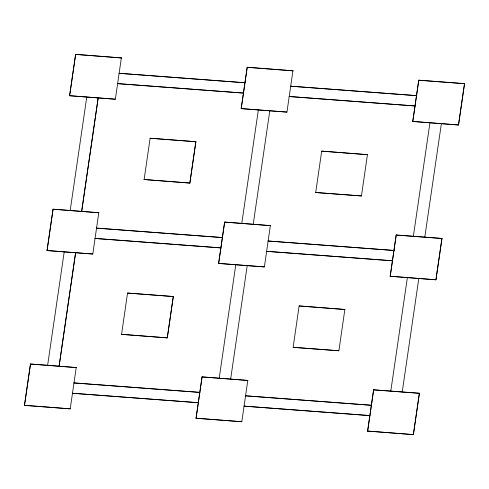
<?xml version="1.0" encoding="UTF-8"?>
<svg xmlns="http://www.w3.org/2000/svg" width="489" height="489" viewBox="0 0 489 489"><rect width="100%" height="100%" fill="white"/><g stroke="black" fill="none" stroke-linecap="round" stroke-linejoin="round"><path stroke-width="0.73" d="M76.223 367.453L70.227 408.841L24.474 405.399L30.471 364.012L76.247 367.557L30.471 364.012M98.796 212.636L92.794 254.023L47.042 250.588L53.038 209.2L98.815 212.739L53.038 209.2M121.364 57.824L115.367 99.212L69.609 95.771L75.606 54.383L121.388 57.928L75.606 54.383M24.474 405.399L30.489 364.116M47.042 250.588L53.063 209.304M69.609 95.771L75.63 54.487M121.547 334.439L127.543 293.052L173.302 296.487L167.305 337.875L121.529 334.335L167.305 337.875M144.121 179.622L150.117 138.234L195.869 141.676L189.873 183.063L144.096 179.518L189.873 183.063M167.281 337.771L173.302 296.487M189.848 182.959L195.869 141.676M247.807 380.338L241.81 421.726L196.052 418.291L202.049 376.903L247.825 380.442L202.049 376.903M270.374 225.527L264.378 266.915L218.626 263.473L224.622 222.085L270.399 225.631L224.622 222.085M292.948 70.709L286.951 112.097L241.193 108.662L247.189 67.274L292.966 70.813L247.189 67.274M196.052 418.291L202.073 377.007M218.626 263.473L224.64 222.189M241.193 108.662L247.214 67.378M344.879 309.378L338.883 350.766L293.131 347.324L299.127 305.937L344.904 309.482L299.127 305.937M367.453 154.561L361.457 195.948L315.698 192.513L321.695 151.125L367.471 154.665L321.695 151.125M367.612 431.072L373.633 389.788L419.391 393.229L413.394 434.617L367.612 431.072L413.394 434.617M390.185 276.261L396.206 234.977L441.958 238.412L435.962 279.8L390.185 276.261L435.962 279.8M412.753 121.443L418.773 80.159L464.526 83.601L458.529 124.988L412.753 121.443L458.529 124.988M367.636 431.176L373.633 389.788M390.204 276.364L396.206 234.977M412.777 121.547L418.773 80.159M413.37 434.513L419.391 393.229M435.937 279.696L441.958 238.412M458.511 124.884L464.526 83.601M418.792 80.263L464.55 83.705M69.591 95.667L115.367 99.212M241.175 108.558L286.951 112.097M195.893 141.779L150.117 138.234M396.224 235.081L441.983 238.516M47.017 250.484L92.794 254.023M218.601 263.369L264.378 266.915M173.32 296.591L127.543 293.052M373.657 389.892L419.409 393.333M24.45 405.295L70.227 408.841M196.034 418.187L241.81 421.726M441.371 123.699L424.8 237.122M429.935 122.837L413.364 236.266M418.804 278.51L402.233 391.94M407.368 277.654L390.79 391.078M361.457 195.948L315.698 192.513M338.883 350.766L293.131 347.324M269.794 110.807L253.216 224.237M258.351 109.952L241.78 223.375M247.22 265.625L230.649 379.048M235.784 264.763L219.206 378.193M86.767 97.06L70.196 210.49M64.2 251.878L47.629 365.301M75.618 252.63L59.09 366.267L75.618 252.63M98.185 97.818L81.657 211.45L98.185 97.818M244.934 82.757L119.108 73.301L244.934 82.757M416.518 95.642L290.686 86.192L416.518 95.642M243.43 93.075L117.605 83.625L243.43 93.075M415.008 105.966L289.182 96.51L415.008 105.966M222.367 237.568L96.535 228.118L222.367 237.568M393.945 250.46L268.119 241.004L393.945 250.46M220.857 247.892L95.031 238.436L220.857 247.892M392.441 260.778L266.615 251.328L392.441 260.778M199.793 392.386L73.967 382.93L199.793 392.386M371.377 405.271L245.551 395.821L371.377 405.271M198.289 402.704L72.464 393.254L198.289 402.704M369.873 415.595L244.048 406.139L369.873 415.595"/></g></svg>
